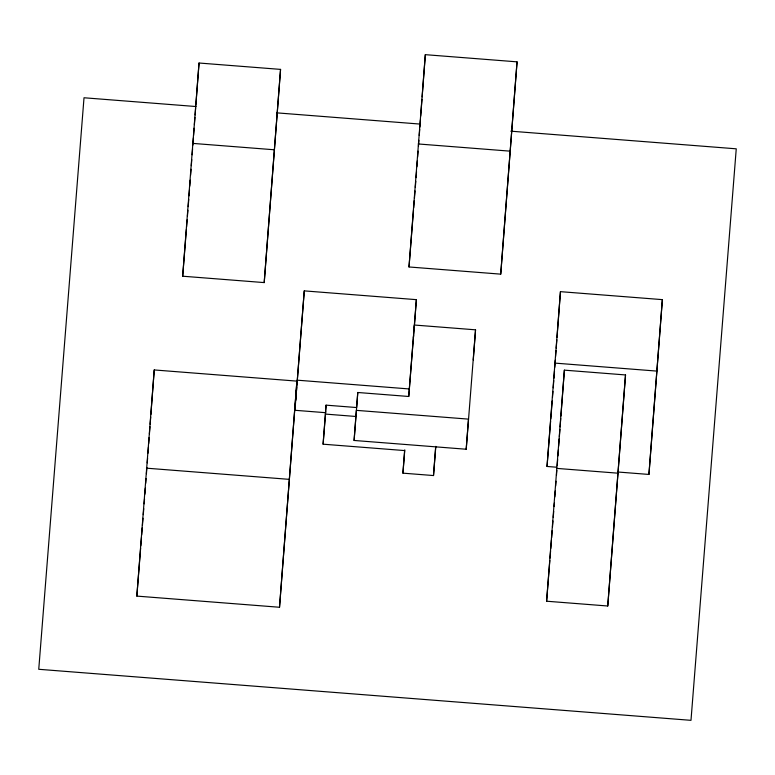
<?xml version="1.0" encoding="UTF-8"?>
<svg xmlns="http://www.w3.org/2000/svg" width="775" height="775" viewBox="0 0 775 775"><rect width="100%" height="100%" fill="white"/><g stroke="black" fill="none" stroke-linecap="round" stroke-linejoin="round"><path stroke-width="1.16" d="M136.836 596.101L154.235 369.946L296.912 381.116L279.513 607.261L136.836 596.101L140.633 548.177M144.886 494.247L145.342 488.211M145.7 483.387L146.068 478.562M146.427 473.728L146.882 467.693M147.25 462.869L147.608 458.044M147.977 453.22L148.422 447.185M148.703 443.562L149.149 437.526M149.42 433.903L149.972 426.667M150.147 424.254L150.699 417.018M150.873 414.596L154.235 369.946M182.677 276.21L199.03 63.017L280.56 69.392L264.207 282.594L182.677 276.21L186.388 229.429M189.042 195.843L189.497 189.807M189.768 186.184L190.224 180.139M190.592 175.315L191.037 169.279M191.318 165.656L191.764 159.611M192.132 154.787L192.588 148.752M192.859 145.128L193.401 137.882M193.585 135.47L194.128 128.224M194.399 124.601L194.942 117.354M195.126 114.942L195.668 107.696M195.852 105.274L199.03 63.017M264.207 282.594L280.56 69.392M279.513 607.261L296.912 381.116M473.273 359.939L475.54 329.821L414.392 325.035L408.735 396.48L357.779 392.489L356.645 407.543L326.072 405.151L325.51 412.678L294.936 410.285L304.265 290.877L416.369 299.654L414.286 327.35M304.265 290.877L297.319 380.118M435.802 446.381L433.506 475.55L402.932 473.157L404.627 450.575L323.097 444.191L326.072 405.151M354.097 440.462L356.364 410.353L468.468 419.12L466.201 449.238L354.097 440.462L357.779 392.489M409.006 266.968L425.33 54.667L517.051 61.845L500.728 274.147L409.006 266.968L413.501 210.248M416.078 177.669L416.533 171.643M416.892 166.819L417.347 160.783M417.618 157.17L418.074 151.135M418.432 146.31L418.887 140.285M419.256 135.46L419.711 129.435M419.885 127.023L420.428 119.786M420.699 116.163L421.978 99.287M422.152 96.875L425.33 54.667M408.735 396.48L416.369 299.654M413.433 337.774L413.608 335.459M433.506 475.55L435.627 447.32M500.728 274.147L517.051 61.845M556.615 467.218L547.024 466.463L560.451 291.662L662.363 299.634L648.937 474.436L617.762 472.004M552.953 391.414L552.488 397.401M553.224 387.81L553.767 380.603M553.951 378.2L554.493 370.983M554.755 367.379L555.297 360.172M555.568 356.568L556.024 350.552M556.208 348.149L556.837 339.741M557.022 337.338L560.451 291.662M546.607 601.216L564.374 370.15L625.522 374.945L607.755 606.002L546.607 601.216L549.833 560.48M554.842 496.94L555.297 490.904M555.656 486.08L556.024 481.246M556.469 475.211L556.837 470.377M557.196 465.552L557.651 459.507M557.923 455.884L558.378 449.849M558.649 446.226L559.201 438.979M559.376 436.567L559.928 429.321M560.102 426.909L560.742 418.452M560.926 416.039L564.374 370.15M607.755 606.002L625.522 374.945M648.937 474.436L662.363 299.634M140.818 545.784L141.486 537.395M141.67 535.002L142.242 527.814M142.435 525.421L143.007 518.233M143.288 514.639L143.763 508.652M144.14 503.857L144.518 499.061M186.572 227.027L187.143 219.829M187.424 216.235L187.908 210.238M188.189 206.634L188.761 199.437M294.936 410.285L295.217 406.672M295.692 400.636L295.982 397.013M296.457 390.978L296.748 387.355M323.097 444.191L325.684 411.612M413.685 207.836L414.267 200.599M414.451 198.187L415.032 190.941M415.313 187.327L415.797 181.292M402.932 473.157L404.773 449.858M466.201 449.238L475.54 329.821M547.024 466.463L550.608 421.222M550.792 418.839L552.207 400.975M550.018 558.087L550.589 550.899M550.783 548.506L551.442 540.117M551.635 537.724L552.207 530.536M552.488 526.942L552.962 520.955M553.243 517.361L553.718 511.364M554.096 506.579L554.387 502.985M196.133 106.543L84.01 97.766L38.75 669.29L690.99 720.333L736.25 148.819L510.802 131.169M276.907 112.869L420.379 124.097M418.258 143.966L509.979 151.144M192.665 143.385L274.195 149.769M554.793 363.097L656.706 371.08M297.193 380.176L409.297 388.953M325.364 414.082L355.938 416.475M556.595 468.381L617.743 473.167M146.456 468.177L289.133 479.347"/></g></svg>
